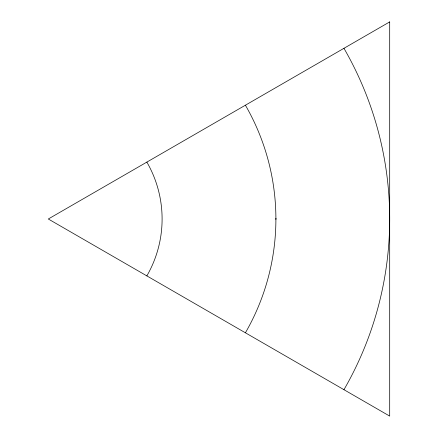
<?xml version="1.0" encoding="UTF-8"?>
<svg xmlns="http://www.w3.org/2000/svg" width="438" height="438" viewBox="0 0 438 438"><rect width="100%" height="100%" fill="white"/><g stroke="black" fill="none" stroke-linecap="round" stroke-linejoin="round"><path stroke-width="0.66" d="M245.406 105.202A227.59 227.59 0 0 1 245.406 332.798M343.956 48.306A341.388 341.388 0 0 1 343.956 389.694M146.856 162.104A113.798 113.798 0 0 1 146.856 275.896M389.694 21.9L48.306 219L389.694 416.1L389.694 21.9M276.011 218.803L275.672 219L276.011 219.197L276.011 218.803"/></g></svg>
